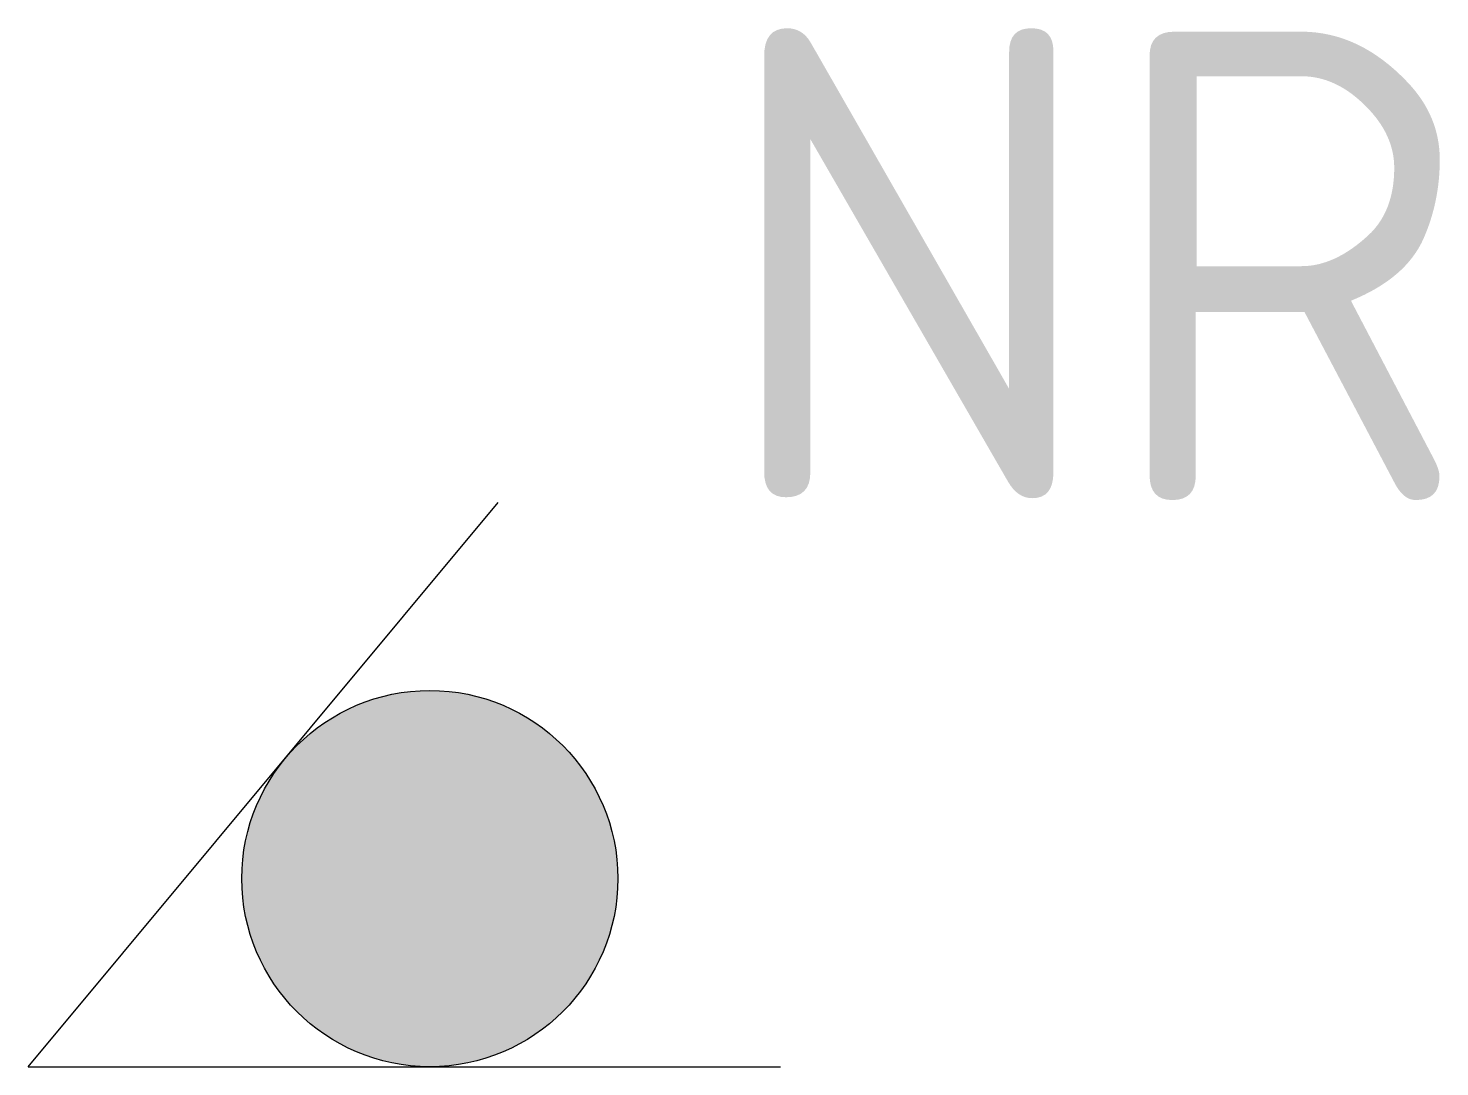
# Model space of a CAD drawing. Extents: x -2.14 to 5.37, y -1 to 4.52.
import ezdxf

# ---------------------------------------------------------------- set-up
doc = ezdxf.new("R2010")
doc.units = 0
doc.styles.add('NLCS-ISO', font='NLCS-ISO.ttf')

msp = doc.modelspace()

# ---------------------------------------------------------------- hatches: boundary and pattern name
h = msp.add_hatch(color=256)
edge = h.paths.add_edge_path()
edge.add_arc((0, 0), 1, 0, 360)

# ---------------------------------------------------------------- linework, layer by layer
for q in [(0.3642, 2), (1.8642, -1)]:
    msp.add_line((-2.1358, -1), q)
msp.add_circle((0, 0), 1)

# ---------------------------------------------------------------- texts
at = {"style": 'NLCS-ISO'}
msp.add_attdef('NR', (1.5223, 2.0124), '', height=2.5, dxfattribs=at)

doc.saveas('drawing.dxf')
